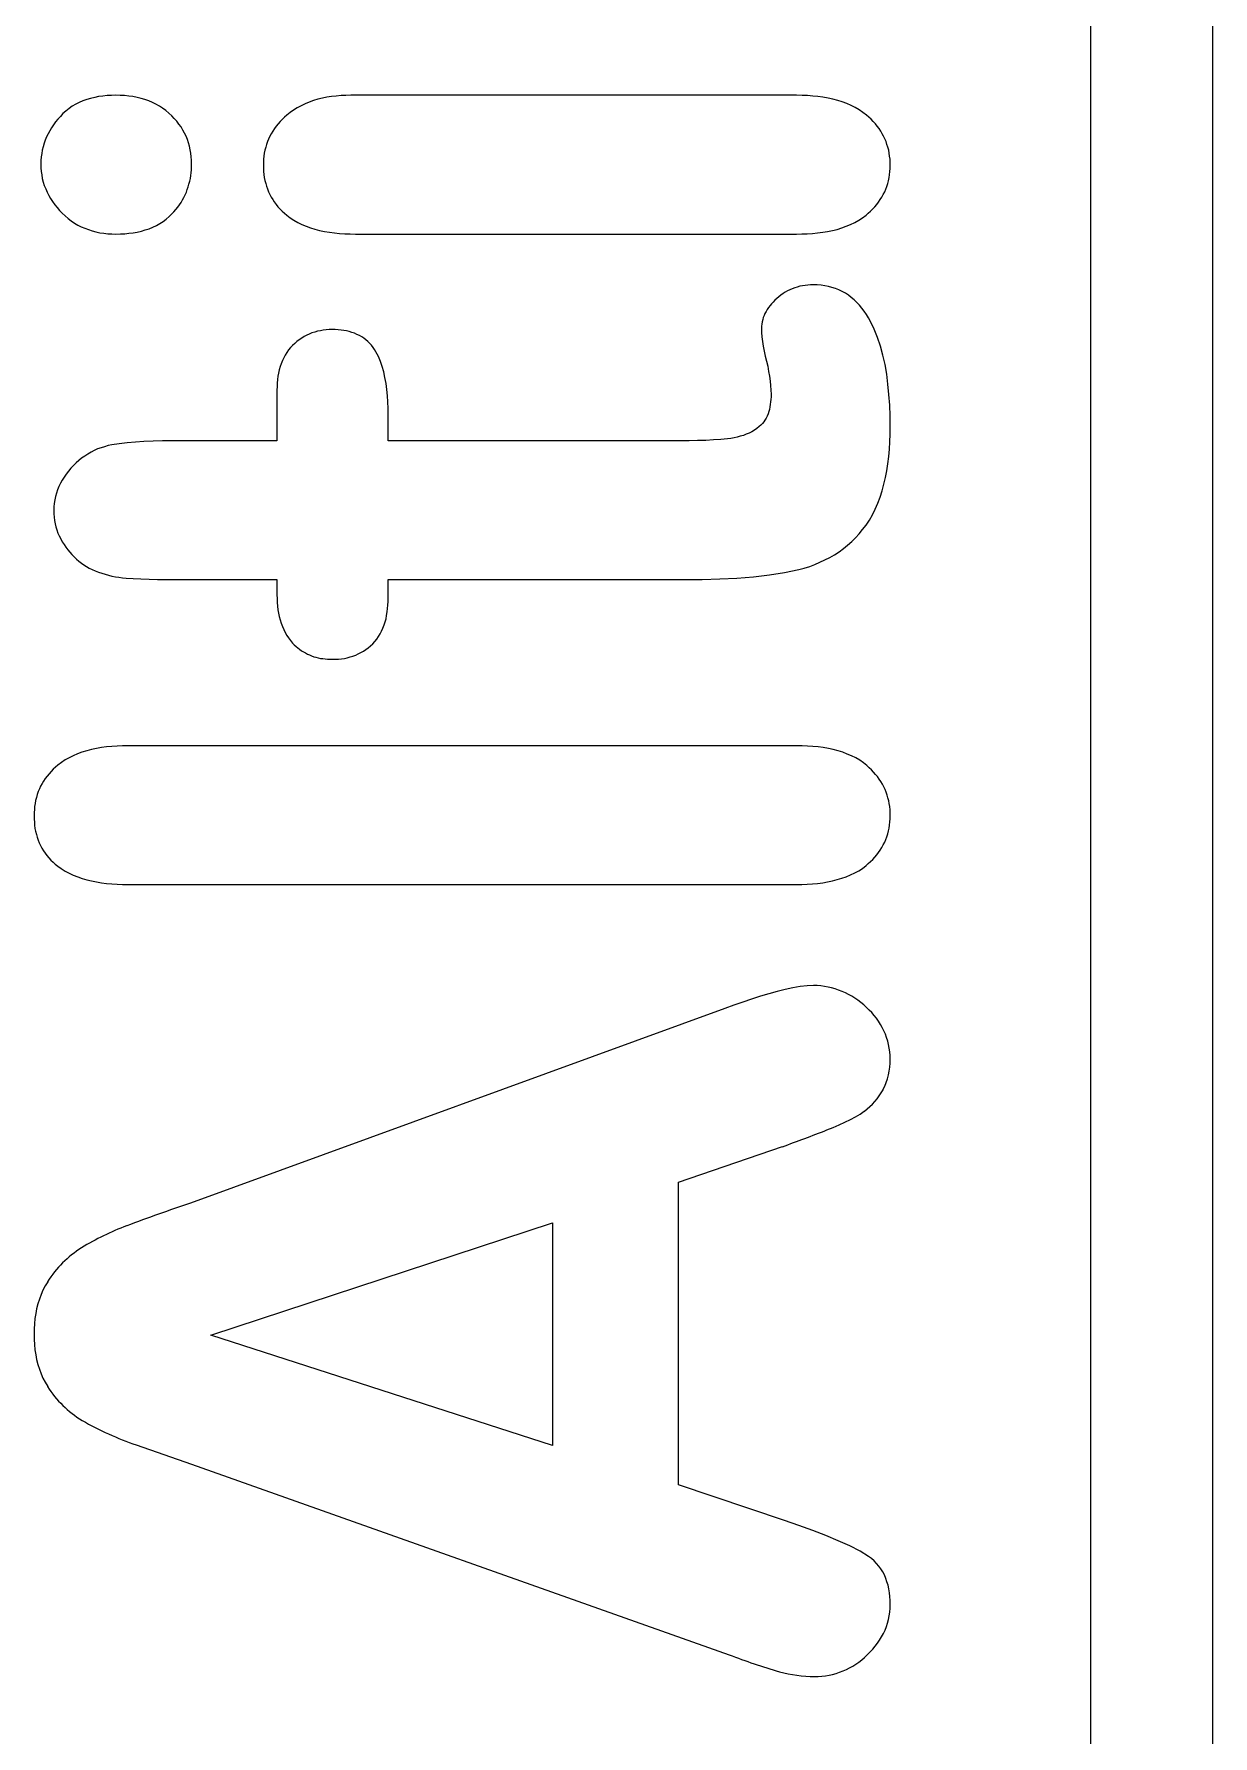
# Model space of a CAD drawing. Extents: x 0 to 226, y 0 to 690.
# Drawn here: x 210.3 to 218, y 519.25 to 530.37 of the extents above; entities that cross this region are included whole.
import ezdxf

# ---------------------------------------------------------------- set-up
doc = ezdxf.new("R2010")
doc.units = 0
doc.layers.add('-15N-THT. THIẾT BỊ ĐÓNG MỞ', color=40, linetype='CONTINUOUS')

# ---------------------------------------------------------------- blocks, each defined once
blk = doc.blocks.new('06 - N - SC VSD ATV630D30~D45N4')
at = {"layer": '-15N-THT. THIẾT BỊ ĐÓNG MỞ'}
for p, q in [((104.19, 303.905), (104.19, 160.841)), ((104.99, -248.35), (104.99, 302.47)), ((97.562, 185.264), (97.54, 185.251)), ((97.585, 185.275), (97.562, 185.264)), ((97.609, 185.286), (97.585, 185.275)), ((97.634, 185.295), (97.609, 185.286)), ((97.659, 185.302), (97.634, 185.295)), ((97.686, 185.309), (97.659, 185.302)), ((97.712, 185.314), (97.686, 185.309)), ((97.74, 185.318), (97.712, 185.314)), ((97.768, 185.321), (97.74, 185.318)), ((97.796, 185.322), (97.768, 185.321)), ((97.825, 185.323), (97.796, 185.322)), ((97.853, 185.322), (97.825, 185.323)), ((97.825, 185.323), (97.825, 185.323)), ((97.881, 185.321), (97.853, 185.322)), ((97.909, 185.318), (97.881, 185.321)), ((97.936, 185.314), (97.909, 185.318)), ((97.963, 185.309), (97.936, 185.314)), ((97.989, 185.302), (97.963, 185.309)), ((98.014, 185.295), (97.989, 185.302)), ((98.039, 185.286), (98.014, 185.295)), ((98.063, 185.276), (98.039, 185.286)), ((98.086, 185.264), (98.063, 185.276)), ((98.109, 185.252), (98.086, 185.264)), ((99.06, 185.267), (99.034, 185.255)), ((99.087, 185.278), (99.06, 185.267)), ((99.115, 185.288), (99.087, 185.278)), ((99.144, 185.297), (99.115, 185.288)), ((99.173, 185.304), (99.144, 185.297)), ((99.203, 185.31), (99.173, 185.304)), ((99.233, 185.314), (99.203, 185.31)), ((99.264, 185.318), (99.233, 185.314)), ((99.295, 185.321), (99.264, 185.318)), ((99.327, 185.322), (99.295, 185.321)), ((99.359, 185.323), (99.327, 185.322)), ((99.359, 185.323), (99.359, 185.323)), ((102.27, 185.323), (99.359, 185.323)), ((102.306, 185.322), (102.27, 185.323)), ((102.27, 185.323), (102.27, 185.323)), ((102.341, 185.321), (102.306, 185.322)), ((102.376, 185.318), (102.341, 185.321)), ((102.41, 185.315), (102.376, 185.318)), ((102.443, 185.31), (102.41, 185.315)), ((102.476, 185.305), (102.443, 185.31)), ((102.508, 185.298), (102.476, 185.305)), ((102.539, 185.289), (102.508, 185.298)), ((102.569, 185.28), (102.539, 185.289)), ((102.599, 185.269), (102.569, 185.28)), ((102.627, 185.257), (102.599, 185.269)), ((97.431, 185.149), (97.418, 185.13)), ((97.446, 185.167), (97.431, 185.149)), ((97.462, 185.185), (97.446, 185.167)), ((97.479, 185.203), (97.462, 185.185)), ((97.462, 185.185), (97.462, 185.185)), ((97.498, 185.22), (97.479, 185.203)), ((97.519, 185.236), (97.498, 185.22)), ((97.54, 185.251), (97.519, 185.236)), ((98.13, 185.238), (98.109, 185.252)), ((98.151, 185.223), (98.13, 185.238)), ((98.171, 185.207), (98.151, 185.223)), ((98.189, 185.189), (98.171, 185.207)), ((98.206, 185.172), (98.189, 185.189)), ((98.189, 185.189), (98.189, 185.189)), ((98.222, 185.154), (98.206, 185.172)), ((98.236, 185.135), (98.222, 185.154)), ((98.897, 185.151), (98.884, 185.136)), ((98.91, 185.165), (98.897, 185.151)), ((98.925, 185.179), (98.91, 185.165)), ((98.94, 185.192), (98.925, 185.179)), ((98.962, 185.21), (98.94, 185.192)), ((98.94, 185.192), (98.94, 185.192)), ((98.985, 185.226), (98.962, 185.21)), ((99.009, 185.241), (98.985, 185.226)), ((99.034, 185.255), (99.009, 185.241)), ((102.654, 185.243), (102.627, 185.257)), ((102.68, 185.228), (102.654, 185.243)), ((102.704, 185.211), (102.68, 185.228)), ((102.727, 185.193), (102.704, 185.211)), ((102.743, 185.18), (102.727, 185.193)), ((102.727, 185.193), (102.727, 185.193)), ((102.757, 185.166), (102.743, 185.18)), ((102.771, 185.151), (102.757, 185.166)), ((102.785, 185.137), (102.771, 185.151)), ((97.372, 185.051), (97.363, 185.03)), ((97.382, 185.071), (97.372, 185.051)), ((97.393, 185.091), (97.382, 185.071)), ((97.405, 185.111), (97.393, 185.091)), ((97.418, 185.13), (97.405, 185.111)), ((98.25, 185.116), (98.236, 185.135)), ((98.262, 185.096), (98.25, 185.116)), ((98.273, 185.076), (98.262, 185.096)), ((98.283, 185.055), (98.273, 185.076)), ((98.292, 185.033), (98.283, 185.055)), ((98.822, 185.037), (98.815, 185.02)), ((98.83, 185.055), (98.822, 185.037)), ((98.839, 185.072), (98.83, 185.055)), ((98.849, 185.089), (98.839, 185.072)), ((98.86, 185.105), (98.849, 185.089)), ((98.871, 185.121), (98.86, 185.105)), ((98.884, 185.136), (98.871, 185.121)), ((102.797, 185.121), (102.785, 185.137)), ((102.809, 185.105), (102.797, 185.121)), ((102.82, 185.089), (102.809, 185.105)), ((102.83, 185.072), (102.82, 185.089)), ((102.839, 185.055), (102.83, 185.072)), ((102.847, 185.038), (102.839, 185.055)), ((102.855, 185.02), (102.847, 185.038)), ((97.34, 184.943), (97.337, 184.92)), ((97.344, 184.965), (97.34, 184.943)), ((97.349, 184.987), (97.344, 184.965)), ((97.356, 185.009), (97.349, 184.987)), ((97.363, 185.03), (97.356, 185.009)), ((98.299, 185.012), (98.292, 185.033)), ((98.305, 184.99), (98.299, 185.012)), ((98.31, 184.967), (98.305, 184.99)), ((98.314, 184.944), (98.31, 184.967)), ((98.317, 184.921), (98.314, 184.944)), ((98.791, 184.925), (98.789, 184.905)), ((98.794, 184.944), (98.791, 184.925)), ((98.798, 184.964), (98.794, 184.944)), ((98.803, 184.983), (98.798, 184.964)), ((98.808, 185.001), (98.803, 184.983)), ((98.815, 185.02), (98.808, 185.001)), ((102.861, 185.001), (102.855, 185.02)), ((102.867, 184.983), (102.861, 185.001)), ((102.872, 184.964), (102.867, 184.983)), ((102.876, 184.944), (102.872, 184.964)), ((102.878, 184.925), (102.876, 184.944)), ((102.881, 184.905), (102.878, 184.925)), ((97.335, 184.897), (97.334, 184.874)), ((97.334, 184.874), (97.334, 184.874)), ((97.334, 184.874), (97.335, 184.85)), ((97.337, 184.92), (97.335, 184.897)), ((97.335, 184.85), (97.337, 184.826)), ((97.337, 184.826), (97.34, 184.803)), ((98.314, 184.798), (98.316, 184.817)), ((98.316, 184.817), (98.318, 184.836)), ((98.319, 184.898), (98.317, 184.921)), ((98.318, 184.836), (98.319, 184.855)), ((98.319, 184.874), (98.319, 184.898)), ((98.319, 184.874), (98.319, 184.874)), ((98.319, 184.855), (98.319, 184.874)), ((98.789, 184.905), (98.788, 184.885)), ((98.788, 184.885), (98.788, 184.865)), ((98.788, 184.865), (98.788, 184.865)), ((98.788, 184.865), (98.788, 184.844)), ((98.788, 184.844), (98.789, 184.824)), ((98.789, 184.824), (98.791, 184.805)), ((102.878, 184.804), (102.88, 184.824)), ((102.88, 184.824), (102.882, 184.844)), ((102.882, 184.885), (102.881, 184.905)), ((102.882, 184.865), (102.882, 184.885)), ((102.882, 184.844), (102.882, 184.865)), ((102.882, 184.865), (102.882, 184.865)), ((97.34, 184.803), (97.344, 184.779)), ((97.344, 184.779), (97.35, 184.756)), ((97.35, 184.756), (97.357, 184.734)), ((97.357, 184.734), (97.366, 184.712)), ((97.366, 184.712), (97.375, 184.69)), ((98.285, 184.689), (98.291, 184.707)), ((98.291, 184.707), (98.297, 184.724)), ((98.297, 184.724), (98.302, 184.742)), ((98.302, 184.742), (98.307, 184.761)), ((98.307, 184.761), (98.311, 184.779)), ((98.311, 184.779), (98.314, 184.798)), ((98.791, 184.805), (98.794, 184.785)), ((98.794, 184.785), (98.798, 184.766)), ((98.798, 184.766), (98.803, 184.747)), ((98.803, 184.747), (98.808, 184.729)), ((98.808, 184.729), (98.815, 184.711)), ((98.815, 184.711), (98.822, 184.693)), ((102.846, 184.692), (102.853, 184.71)), ((102.853, 184.71), (102.86, 184.728)), ((102.86, 184.728), (102.866, 184.746)), ((102.866, 184.746), (102.871, 184.765)), ((102.871, 184.765), (102.875, 184.785)), ((102.875, 184.785), (102.878, 184.804)), ((97.375, 184.69), (97.386, 184.669)), ((97.386, 184.669), (97.398, 184.648)), ((97.398, 184.648), (97.411, 184.628)), ((97.411, 184.628), (97.426, 184.608)), ((97.426, 184.608), (97.441, 184.589)), ((98.217, 184.577), (98.229, 184.592)), ((98.229, 184.592), (98.24, 184.607)), ((98.24, 184.607), (98.25, 184.623)), ((98.25, 184.623), (98.26, 184.639)), ((98.26, 184.639), (98.269, 184.655)), ((98.269, 184.655), (98.277, 184.672)), ((98.277, 184.672), (98.285, 184.689)), ((98.822, 184.693), (98.83, 184.675)), ((98.83, 184.675), (98.839, 184.658)), ((98.839, 184.658), (98.849, 184.642)), ((98.849, 184.642), (98.859, 184.626)), ((98.859, 184.626), (98.871, 184.61)), ((98.871, 184.61), (98.883, 184.595)), ((98.883, 184.595), (98.896, 184.58)), ((102.768, 184.58), (102.782, 184.594)), ((102.782, 184.594), (102.794, 184.609)), ((102.794, 184.609), (102.806, 184.625)), ((102.806, 184.625), (102.817, 184.641)), ((102.817, 184.641), (102.828, 184.657)), ((102.828, 184.657), (102.837, 184.674)), ((102.837, 184.674), (102.846, 184.692)), ((97.441, 184.589), (97.457, 184.571)), ((97.457, 184.571), (97.474, 184.552)), ((97.474, 184.552), (97.474, 184.552)), ((97.474, 184.552), (97.493, 184.535)), ((97.493, 184.535), (97.513, 184.518)), ((97.513, 184.518), (97.533, 184.503)), ((97.533, 184.503), (97.554, 184.488)), ((97.554, 184.488), (97.576, 184.475)), ((98.089, 184.472), (98.111, 184.485)), ((98.111, 184.485), (98.133, 184.499)), ((98.133, 184.499), (98.153, 184.514)), ((98.153, 184.514), (98.173, 184.53)), ((98.173, 184.53), (98.191, 184.548)), ((98.191, 184.548), (98.204, 184.562)), ((98.191, 184.548), (98.191, 184.548)), ((98.204, 184.562), (98.217, 184.577)), ((98.896, 184.58), (98.91, 184.566)), ((98.91, 184.566), (98.925, 184.553)), ((98.925, 184.553), (98.94, 184.54)), ((98.94, 184.54), (98.94, 184.54)), ((98.94, 184.54), (98.963, 184.523)), ((98.963, 184.523), (98.987, 184.507)), ((98.987, 184.507), (99.012, 184.492)), ((99.012, 184.492), (99.039, 184.479)), ((102.623, 184.478), (102.65, 184.491)), ((102.65, 184.491), (102.676, 184.506)), ((102.676, 184.506), (102.7, 184.522)), ((102.7, 184.522), (102.724, 184.539)), ((102.724, 184.539), (102.739, 184.552)), ((102.724, 184.539), (102.724, 184.539)), ((102.739, 184.552), (102.754, 184.566)), ((102.754, 184.566), (102.768, 184.58)), ((97.576, 184.475), (97.598, 184.464)), ((97.598, 184.464), (97.621, 184.454)), ((97.621, 184.454), (97.645, 184.445)), ((97.645, 184.445), (97.67, 184.437)), ((97.67, 184.437), (97.694, 184.43)), ((97.694, 184.43), (97.72, 184.425)), ((97.72, 184.425), (97.746, 184.421)), ((97.746, 184.421), (97.772, 184.418)), ((97.772, 184.418), (97.798, 184.417)), ((97.798, 184.417), (97.825, 184.416)), ((97.825, 184.416), (97.854, 184.417)), ((97.825, 184.416), (97.825, 184.416)), ((97.854, 184.417), (97.882, 184.418)), ((97.882, 184.418), (97.91, 184.421)), ((97.91, 184.421), (97.937, 184.425)), ((97.937, 184.425), (97.964, 184.429)), ((97.964, 184.429), (97.991, 184.435)), ((97.991, 184.435), (98.016, 184.443)), ((98.016, 184.443), (98.041, 184.451)), ((98.041, 184.451), (98.065, 184.461)), ((98.065, 184.461), (98.089, 184.472)), ((99.039, 184.479), (99.067, 184.467)), ((99.067, 184.467), (99.095, 184.457)), ((99.095, 184.457), (99.125, 184.448)), ((99.125, 184.448), (99.155, 184.44)), ((99.155, 184.44), (99.187, 184.433)), ((99.187, 184.433), (99.219, 184.428)), ((99.219, 184.428), (99.252, 184.424)), ((99.252, 184.424), (99.285, 184.42)), ((99.285, 184.42), (99.319, 184.418)), ((99.319, 184.418), (99.354, 184.417)), ((99.354, 184.417), (99.389, 184.416)), ((99.389, 184.416), (99.389, 184.416)), ((99.389, 184.416), (102.27, 184.416)), ((102.27, 184.416), (102.305, 184.417)), ((102.27, 184.416), (102.27, 184.416)), ((102.305, 184.417), (102.34, 184.418)), ((102.34, 184.418), (102.374, 184.42)), ((102.374, 184.42), (102.408, 184.424)), ((102.408, 184.424), (102.441, 184.428)), ((102.441, 184.428), (102.473, 184.433)), ((102.473, 184.433), (102.505, 184.44)), ((102.505, 184.44), (102.536, 184.447)), ((102.536, 184.447), (102.566, 184.456)), ((102.566, 184.456), (102.595, 184.467)), ((102.595, 184.467), (102.623, 184.478)), ((102.196, 184.036), (102.182, 184.027)), ((102.211, 184.045), (102.196, 184.036)), ((102.227, 184.052), (102.211, 184.045)), ((102.242, 184.059), (102.227, 184.052)), ((102.259, 184.065), (102.242, 184.059)), ((102.275, 184.07), (102.259, 184.065)), ((102.292, 184.075), (102.275, 184.07)), ((102.309, 184.078), (102.292, 184.075)), ((102.327, 184.081), (102.309, 184.078)), ((102.345, 184.083), (102.327, 184.081)), ((102.362, 184.084), (102.345, 184.083)), ((102.381, 184.084), (102.362, 184.084)), ((102.406, 184.084), (102.381, 184.084)), ((102.381, 184.084), (102.381, 184.084)), ((102.43, 184.082), (102.406, 184.084)), ((102.454, 184.078), (102.43, 184.082)), ((102.478, 184.074), (102.454, 184.078)), ((102.501, 184.068), (102.478, 184.074)), ((102.524, 184.06), (102.501, 184.068)), ((102.546, 184.051), (102.524, 184.06)), ((102.568, 184.041), (102.546, 184.051)), ((102.589, 184.029), (102.568, 184.041)), ((102.079, 183.924), (102.071, 183.911)), ((102.087, 183.936), (102.079, 183.924)), ((102.097, 183.949), (102.087, 183.936)), ((102.107, 183.961), (102.097, 183.949)), ((102.118, 183.972), (102.107, 183.961)), ((102.129, 183.984), (102.118, 183.972)), ((102.141, 183.995), (102.129, 183.984)), ((102.154, 184.006), (102.141, 183.995)), ((102.141, 183.995), (102.141, 183.995)), ((102.168, 184.017), (102.154, 184.006)), ((102.182, 184.027), (102.168, 184.017)), ((102.609, 184.016), (102.589, 184.029)), ((102.628, 184.002), (102.609, 184.016)), ((102.646, 183.986), (102.628, 184.002)), ((102.664, 183.969), (102.646, 183.986)), ((102.681, 183.951), (102.664, 183.969)), ((102.697, 183.932), (102.681, 183.951)), ((102.712, 183.912), (102.697, 183.932)), ((102.042, 183.814), (102.041, 183.799)), ((102.043, 183.828), (102.042, 183.814)), ((102.045, 183.843), (102.043, 183.828)), ((102.049, 183.857), (102.045, 183.843)), ((102.053, 183.871), (102.049, 183.857)), ((102.058, 183.884), (102.053, 183.871)), ((102.064, 183.898), (102.058, 183.884)), ((102.071, 183.911), (102.064, 183.898)), ((102.727, 183.89), (102.712, 183.912)), ((102.74, 183.868), (102.727, 183.89)), ((102.753, 183.845), (102.74, 183.868)), ((102.778, 183.795), (102.753, 183.845)), ((102.753, 183.845), (102.753, 183.845)), ((98.993, 183.702), (98.979, 183.689)), ((99.007, 183.714), (98.993, 183.702)), ((99.022, 183.726), (99.007, 183.714)), ((99.038, 183.736), (99.022, 183.726)), ((99.054, 183.746), (99.038, 183.736)), ((99.071, 183.755), (99.054, 183.746)), ((99.088, 183.763), (99.071, 183.755)), ((99.105, 183.77), (99.088, 183.763)), ((99.123, 183.776), (99.105, 183.77)), ((99.142, 183.781), (99.123, 183.776)), ((99.16, 183.785), (99.142, 183.781)), ((99.179, 183.788), (99.16, 183.785)), ((99.198, 183.79), (99.179, 183.788)), ((99.218, 183.792), (99.198, 183.79)), ((99.238, 183.792), (99.218, 183.792)), ((99.257, 183.792), (99.238, 183.792)), ((99.238, 183.792), (99.238, 183.792)), ((99.276, 183.791), (99.257, 183.792)), ((99.295, 183.789), (99.276, 183.791)), ((99.313, 183.786), (99.295, 183.789)), ((99.331, 183.783), (99.313, 183.786)), ((99.349, 183.779), (99.331, 183.783)), ((99.366, 183.774), (99.349, 183.779)), ((99.383, 183.768), (99.366, 183.774)), ((99.399, 183.761), (99.383, 183.768)), ((99.415, 183.754), (99.399, 183.761)), ((99.43, 183.745), (99.415, 183.754)), ((99.444, 183.736), (99.43, 183.745)), ((99.458, 183.726), (99.444, 183.736)), ((99.471, 183.714), (99.458, 183.726)), ((99.483, 183.702), (99.471, 183.714)), ((99.494, 183.69), (99.483, 183.702)), ((102.041, 183.799), (102.041, 183.799)), ((102.041, 183.799), (102.042, 183.772)), ((102.042, 183.772), (102.044, 183.744)), ((102.044, 183.744), (102.048, 183.714)), ((102.048, 183.714), (102.053, 183.684)), ((102.799, 183.741), (102.778, 183.795)), ((102.818, 183.684), (102.799, 183.741)), ((98.921, 183.608), (98.912, 183.589)), ((98.931, 183.626), (98.921, 183.608)), ((98.942, 183.643), (98.931, 183.626)), ((98.953, 183.659), (98.942, 183.643)), ((98.966, 183.675), (98.953, 183.659)), ((98.979, 183.689), (98.966, 183.675)), ((98.979, 183.689), (98.979, 183.689)), ((99.505, 183.676), (99.494, 183.69)), ((99.514, 183.662), (99.505, 183.676)), ((99.523, 183.647), (99.514, 183.662)), ((99.539, 183.616), (99.523, 183.647)), ((99.523, 183.647), (99.523, 183.647)), ((99.552, 183.584), (99.539, 183.616)), ((102.053, 183.684), (102.059, 183.652)), ((102.059, 183.652), (102.066, 183.619)), ((102.066, 183.619), (102.074, 183.586)), ((102.834, 183.625), (102.818, 183.684)), ((102.848, 183.564), (102.834, 183.625)), ((98.883, 183.487), (98.88, 183.465)), ((98.887, 183.508), (98.883, 183.487)), ((98.892, 183.529), (98.887, 183.508)), ((98.898, 183.55), (98.892, 183.529)), ((98.904, 183.569), (98.898, 183.55)), ((98.912, 183.589), (98.904, 183.569)), ((99.564, 183.55), (99.552, 183.584)), ((99.574, 183.515), (99.564, 183.55)), ((99.582, 183.478), (99.574, 183.515)), ((102.074, 183.586), (102.074, 183.586)), ((102.074, 183.586), (102.082, 183.552)), ((102.082, 183.552), (102.088, 183.519)), ((102.088, 183.519), (102.094, 183.487)), ((102.094, 183.487), (102.098, 183.456)), ((102.859, 183.5), (102.848, 183.564)), ((102.867, 183.435), (102.859, 183.5)), ((98.877, 183.42), (98.876, 183.397)), ((98.876, 183.397), (98.876, 183.397)), ((98.876, 183.397), (98.876, 183.065)), ((98.878, 183.442), (98.877, 183.42)), ((98.88, 183.465), (98.878, 183.442)), ((99.589, 183.44), (99.582, 183.478)), ((99.594, 183.4), (99.589, 183.44)), ((99.598, 183.36), (99.594, 183.4)), ((102.098, 183.456), (102.101, 183.426)), ((102.101, 183.426), (102.103, 183.397)), ((102.103, 183.397), (102.104, 183.371)), ((102.104, 183.371), (102.104, 183.371)), ((102.104, 183.371), (102.104, 183.353)), ((102.874, 183.368), (102.867, 183.435)), ((102.879, 183.299), (102.874, 183.368)), ((99.601, 183.319), (99.598, 183.36)), ((99.602, 183.277), (99.601, 183.319)), ((99.603, 183.234), (99.602, 183.277)), ((102.093, 183.271), (102.089, 183.256)), ((102.096, 183.287), (102.093, 183.271)), ((102.099, 183.303), (102.096, 183.287)), ((102.101, 183.319), (102.099, 183.303)), ((102.103, 183.336), (102.101, 183.319)), ((102.104, 183.353), (102.103, 183.336)), ((102.881, 183.229), (102.879, 183.299)), ((99.603, 183.065), (99.603, 183.234)), ((99.603, 183.234), (99.603, 183.234)), ((102.011, 183.146), (101.995, 183.135)), ((102.026, 183.158), (102.011, 183.146)), ((102.037, 183.168), (102.026, 183.158)), ((102.026, 183.158), (102.026, 183.158)), ((102.047, 183.178), (102.037, 183.168)), ((102.056, 183.189), (102.047, 183.178)), ((102.064, 183.201), (102.056, 183.189)), ((102.072, 183.214), (102.064, 183.201)), ((102.078, 183.227), (102.072, 183.214)), ((102.084, 183.241), (102.078, 183.227)), ((102.089, 183.256), (102.084, 183.241)), ((102.882, 183.158), (102.881, 183.229)), ((102.882, 183.108), (102.882, 183.158)), ((102.882, 183.158), (102.882, 183.158)), ((97.799, 183.039), (97.775, 183.034)), ((97.847, 183.046), (97.799, 183.039)), ((97.799, 183.039), (97.799, 183.039)), ((97.898, 183.052), (97.847, 183.046)), ((97.952, 183.057), (97.898, 183.052)), ((98.008, 183.061), (97.952, 183.057)), ((98.067, 183.063), (98.008, 183.061)), ((98.128, 183.065), (98.067, 183.063)), ((98.19, 183.065), (98.128, 183.065)), ((98.876, 183.065), (98.19, 183.065)), ((98.19, 183.065), (98.19, 183.065)), ((98.876, 183.065), (98.876, 183.065)), ((101.455, 183.065), (99.603, 183.065)), ((99.603, 183.065), (99.603, 183.065)), ((101.513, 183.065), (101.455, 183.065)), ((101.455, 183.065), (101.455, 183.065)), ((101.569, 183.066), (101.513, 183.065)), ((101.624, 183.067), (101.569, 183.066)), ((101.677, 183.068), (101.624, 183.067)), ((101.728, 183.071), (101.677, 183.068)), ((101.776, 183.074), (101.728, 183.071)), ((101.82, 183.078), (101.776, 183.074)), ((101.841, 183.081), (101.82, 183.078)), ((101.82, 183.078), (101.82, 183.078)), ((101.862, 183.085), (101.841, 183.081)), ((101.883, 183.089), (101.862, 183.085)), ((101.903, 183.095), (101.883, 183.089)), ((101.923, 183.101), (101.903, 183.095)), ((101.942, 183.108), (101.923, 183.101)), ((101.96, 183.116), (101.942, 183.108)), ((101.978, 183.125), (101.96, 183.116)), ((101.995, 183.135), (101.978, 183.125)), ((102.877, 183.011), (102.88, 183.059)), ((102.88, 183.059), (102.882, 183.108)), ((97.583, 182.937), (97.564, 182.921)), ((97.601, 182.952), (97.583, 182.937)), ((97.621, 182.966), (97.601, 182.952)), ((97.641, 182.979), (97.621, 182.966)), ((97.662, 182.991), (97.641, 182.979)), ((97.683, 183.002), (97.662, 182.991)), ((97.705, 183.012), (97.683, 183.002)), ((97.728, 183.02), (97.705, 183.012)), ((97.751, 183.027), (97.728, 183.02)), ((97.775, 183.034), (97.751, 183.027)), ((102.867, 182.916), (102.873, 182.963)), ((102.873, 182.963), (102.877, 183.011)), ((97.486, 182.828), (97.473, 182.808)), ((97.499, 182.848), (97.486, 182.828)), ((97.514, 182.867), (97.499, 182.848)), ((97.53, 182.886), (97.514, 182.867)), ((97.547, 182.904), (97.53, 182.886)), ((97.564, 182.921), (97.547, 182.904)), ((97.564, 182.921), (97.564, 182.921)), ((102.841, 182.781), (102.851, 182.825)), ((102.851, 182.825), (102.86, 182.87)), ((102.86, 182.87), (102.867, 182.916)), ((97.43, 182.701), (97.425, 182.679)), ((97.436, 182.724), (97.43, 182.701)), ((97.443, 182.745), (97.436, 182.724)), ((97.452, 182.767), (97.443, 182.745)), ((97.462, 182.788), (97.452, 182.767)), ((97.473, 182.808), (97.462, 182.788)), ((102.816, 182.697), (102.829, 182.739)), ((102.829, 182.739), (102.841, 182.781)), ((97.42, 182.633), (97.419, 182.61)), ((97.419, 182.61), (97.419, 182.61)), ((97.419, 182.61), (97.42, 182.588)), ((97.422, 182.656), (97.42, 182.633)), ((97.425, 182.679), (97.422, 182.656)), ((102.766, 182.582), (102.784, 182.619)), ((102.784, 182.619), (102.801, 182.658)), ((102.801, 182.658), (102.816, 182.697)), ((97.42, 182.588), (97.421, 182.567)), ((97.421, 182.567), (97.424, 182.545)), ((97.424, 182.545), (97.428, 182.524)), ((97.428, 182.524), (97.433, 182.504)), ((97.433, 182.504), (97.439, 182.483)), ((97.439, 182.483), (97.446, 182.463)), ((102.68, 182.458), (102.702, 182.485)), ((102.702, 182.485), (102.724, 182.514)), ((102.724, 182.514), (102.746, 182.547)), ((102.724, 182.514), (102.724, 182.514)), ((102.746, 182.547), (102.766, 182.582)), ((97.446, 182.463), (97.454, 182.444)), ((97.454, 182.444), (97.464, 182.425)), ((97.464, 182.425), (97.474, 182.406)), ((97.474, 182.406), (97.486, 182.388)), ((97.486, 182.388), (97.486, 182.388)), ((97.486, 182.388), (97.498, 182.37)), ((97.498, 182.37), (97.51, 182.354)), ((102.577, 182.361), (102.604, 182.383)), ((102.604, 182.383), (102.631, 182.407)), ((102.631, 182.407), (102.656, 182.432)), ((102.656, 182.432), (102.68, 182.458)), ((97.51, 182.354), (97.524, 182.337)), ((97.524, 182.337), (97.537, 182.322)), ((97.537, 182.322), (97.552, 182.307)), ((97.552, 182.307), (97.567, 182.293)), ((97.567, 182.293), (97.583, 182.279)), ((97.583, 182.279), (97.599, 182.267)), ((97.599, 182.267), (97.616, 182.255)), ((102.356, 182.245), (102.39, 182.258)), ((102.39, 182.258), (102.423, 182.272)), ((102.423, 182.272), (102.456, 182.287)), ((102.456, 182.287), (102.488, 182.303)), ((102.488, 182.303), (102.519, 182.321)), ((102.519, 182.321), (102.548, 182.34)), ((102.548, 182.34), (102.577, 182.361)), ((97.616, 182.255), (97.633, 182.244)), ((97.633, 182.244), (97.651, 182.234)), ((97.651, 182.234), (97.651, 182.234)), ((97.651, 182.234), (97.67, 182.224)), ((97.67, 182.224), (97.69, 182.215)), ((97.69, 182.215), (97.711, 182.207)), ((97.711, 182.207), (97.732, 182.2)), ((97.732, 182.2), (97.754, 182.193)), ((97.754, 182.193), (97.776, 182.187)), ((97.776, 182.187), (97.798, 182.182)), ((97.798, 182.182), (97.821, 182.177)), ((97.821, 182.177), (97.844, 182.174)), ((97.844, 182.174), (97.868, 182.171)), ((97.868, 182.171), (97.891, 182.169)), ((97.891, 182.169), (97.891, 182.169)), ((97.891, 182.169), (97.938, 182.166)), ((97.938, 182.166), (97.988, 182.163)), ((97.988, 182.163), (98.041, 182.162)), ((98.041, 182.162), (98.096, 182.16)), ((98.096, 182.16), (98.153, 182.159)), ((98.153, 182.159), (98.211, 182.159)), ((98.211, 182.159), (98.271, 182.159)), ((98.271, 182.159), (98.271, 182.159)), ((98.271, 182.159), (98.876, 182.159)), ((98.876, 182.159), (98.876, 182.159)), ((98.876, 182.159), (98.876, 182.059)), ((99.603, 182.039), (99.603, 182.159)), ((99.603, 182.159), (99.603, 182.159)), ((99.603, 182.159), (101.536, 182.159)), ((101.536, 182.159), (101.654, 182.16)), ((101.536, 182.159), (101.536, 182.159)), ((101.654, 182.16), (101.769, 182.163)), ((101.769, 182.163), (101.881, 182.169)), ((101.881, 182.169), (101.989, 182.177)), ((101.989, 182.177), (102.093, 182.189)), ((102.093, 182.189), (102.192, 182.205)), ((102.192, 182.205), (102.285, 182.225)), ((102.285, 182.225), (102.321, 182.234)), ((102.285, 182.225), (102.285, 182.225)), ((102.321, 182.234), (102.356, 182.245)), ((98.876, 182.059), (98.876, 182.059)), ((98.876, 182.059), (98.877, 182.034)), ((98.877, 182.034), (98.878, 182.01)), ((99.603, 182.016), (99.603, 182.039)), ((99.603, 182.039), (99.603, 182.039)), ((98.878, 182.01), (98.88, 181.986)), ((98.88, 181.986), (98.883, 181.962)), ((98.883, 181.962), (98.887, 181.939)), ((98.887, 181.939), (98.892, 181.917)), ((99.589, 181.903), (99.593, 181.925)), ((99.593, 181.925), (99.597, 181.947)), ((99.597, 181.947), (99.599, 181.969)), ((99.599, 181.969), (99.601, 181.992)), ((99.601, 181.992), (99.603, 182.016)), ((98.892, 181.917), (98.897, 181.895)), ((98.897, 181.895), (98.904, 181.873)), ((98.904, 181.873), (98.912, 181.852)), ((98.912, 181.852), (98.921, 181.832)), ((98.921, 181.832), (98.93, 181.813)), ((98.93, 181.813), (98.941, 181.794)), ((99.551, 181.804), (99.56, 181.822)), ((99.56, 181.822), (99.569, 181.842)), ((99.569, 181.842), (99.577, 181.862)), ((99.577, 181.862), (99.583, 181.882)), ((99.583, 181.882), (99.589, 181.903)), ((98.941, 181.794), (98.953, 181.777)), ((98.953, 181.777), (98.966, 181.76)), ((98.966, 181.76), (98.979, 181.744)), ((98.979, 181.744), (98.979, 181.744)), ((98.979, 181.744), (98.99, 181.733)), ((98.99, 181.733), (99.001, 181.722)), ((99.001, 181.722), (99.012, 181.712)), ((99.012, 181.712), (99.024, 181.703)), ((99.024, 181.703), (99.037, 181.694)), ((99.442, 181.691), (99.458, 181.702)), ((99.458, 181.702), (99.473, 181.713)), ((99.473, 181.713), (99.488, 181.726)), ((99.488, 181.726), (99.502, 181.739)), ((99.502, 181.739), (99.515, 181.754)), ((99.502, 181.739), (99.502, 181.739)), ((99.515, 181.754), (99.528, 181.769)), ((99.528, 181.769), (99.54, 181.786)), ((99.54, 181.786), (99.551, 181.804)), ((99.037, 181.694), (99.049, 181.686)), ((99.049, 181.686), (99.062, 181.679)), ((99.062, 181.679), (99.076, 181.672)), ((99.076, 181.672), (99.089, 181.666)), ((99.089, 181.666), (99.103, 181.66)), ((99.103, 181.66), (99.117, 181.655)), ((99.117, 181.655), (99.131, 181.651)), ((99.131, 181.651), (99.146, 181.647)), ((99.146, 181.647), (99.161, 181.644)), ((99.161, 181.644), (99.176, 181.642)), ((99.176, 181.642), (99.191, 181.64)), ((99.191, 181.64), (99.207, 181.639)), ((99.207, 181.639), (99.222, 181.638)), ((99.222, 181.638), (99.238, 181.638)), ((99.238, 181.638), (99.238, 181.638)), ((99.238, 181.638), (99.258, 181.638)), ((99.258, 181.638), (99.278, 181.639)), ((99.278, 181.639), (99.298, 181.641)), ((99.298, 181.641), (99.317, 181.644)), ((99.317, 181.644), (99.336, 181.648)), ((99.336, 181.648), (99.355, 181.653)), ((99.355, 181.653), (99.373, 181.659)), ((99.373, 181.659), (99.391, 181.665)), ((99.391, 181.665), (99.408, 181.673)), ((99.408, 181.673), (99.425, 181.682)), ((99.425, 181.682), (99.442, 181.691)), ((97.634, 181.04), (97.603, 181.031)), ((97.665, 181.048), (97.634, 181.04)), ((97.697, 181.055), (97.665, 181.048)), ((97.73, 181.061), (97.697, 181.055)), ((97.763, 181.066), (97.73, 181.061)), ((97.797, 181.069), (97.763, 181.066)), ((97.832, 181.071), (97.797, 181.069)), ((97.867, 181.073), (97.832, 181.071)), ((97.902, 181.073), (97.867, 181.073)), ((102.27, 181.073), (97.902, 181.073)), ((97.902, 181.073), (97.902, 181.073)), ((102.306, 181.073), (102.27, 181.073)), ((102.27, 181.073), (102.27, 181.073)), ((102.342, 181.071), (102.306, 181.073)), ((102.377, 181.069), (102.342, 181.071)), ((102.411, 181.065), (102.377, 181.069)), ((102.445, 181.061), (102.411, 181.065)), ((102.478, 181.055), (102.445, 181.061)), ((102.51, 181.048), (102.478, 181.055)), ((102.542, 181.04), (102.51, 181.048)), ((102.572, 181.03), (102.542, 181.04)), ((97.43, 180.933), (97.415, 180.919)), ((97.446, 180.946), (97.43, 180.933)), ((97.469, 180.964), (97.446, 180.946)), ((97.446, 180.946), (97.446, 180.946)), ((97.493, 180.98), (97.469, 180.964)), ((97.519, 180.995), (97.493, 180.98)), ((97.546, 181.008), (97.519, 180.995)), ((97.574, 181.02), (97.546, 181.008)), ((97.603, 181.031), (97.574, 181.02)), ((102.601, 181.019), (102.572, 181.03)), ((102.63, 181.007), (102.601, 181.019)), ((102.657, 180.993), (102.63, 181.007)), ((102.683, 180.978), (102.657, 180.993)), ((102.707, 180.961), (102.683, 180.978)), ((102.73, 180.943), (102.707, 180.961)), ((102.745, 180.929), (102.73, 180.943)), ((102.73, 180.943), (102.73, 180.943)), ((102.76, 180.916), (102.745, 180.929)), ((97.342, 180.826), (97.333, 180.808)), ((97.352, 180.842), (97.342, 180.826)), ((97.363, 180.859), (97.352, 180.842)), ((97.375, 180.875), (97.363, 180.859)), ((97.388, 180.89), (97.375, 180.875)), ((97.401, 180.905), (97.388, 180.89)), ((97.415, 180.919), (97.401, 180.905)), ((102.773, 180.901), (102.76, 180.916)), ((102.786, 180.886), (102.773, 180.901)), ((102.799, 180.871), (102.786, 180.886)), ((102.81, 180.855), (102.799, 180.871)), ((102.821, 180.839), (102.81, 180.855)), ((102.831, 180.822), (102.821, 180.839)), ((102.84, 180.805), (102.831, 180.822)), ((97.3, 180.716), (97.297, 180.696)), ((97.305, 180.735), (97.3, 180.716)), ((97.311, 180.754), (97.305, 180.735)), ((97.317, 180.773), (97.311, 180.754)), ((97.325, 180.791), (97.317, 180.773)), ((97.333, 180.808), (97.325, 180.791)), ((102.848, 180.788), (102.84, 180.805)), ((102.855, 180.77), (102.848, 180.788)), ((102.862, 180.751), (102.855, 180.77)), ((102.867, 180.733), (102.862, 180.751)), ((102.872, 180.714), (102.867, 180.733)), ((102.876, 180.695), (102.872, 180.714)), ((97.292, 180.656), (97.29, 180.636)), ((97.29, 180.636), (97.29, 180.615)), ((97.29, 180.615), (97.29, 180.615)), ((97.29, 180.615), (97.29, 180.594)), ((97.29, 180.594), (97.292, 180.574)), ((97.294, 180.676), (97.292, 180.656)), ((97.297, 180.696), (97.294, 180.676)), ((102.879, 180.675), (102.876, 180.695)), ((102.881, 180.655), (102.879, 180.675)), ((102.88, 180.575), (102.882, 180.595)), ((102.882, 180.635), (102.881, 180.655)), ((102.882, 180.615), (102.882, 180.635)), ((102.882, 180.595), (102.882, 180.615)), ((102.882, 180.615), (102.882, 180.615)), ((97.292, 180.574), (97.294, 180.553)), ((97.294, 180.553), (97.296, 180.533)), ((97.296, 180.533), (97.3, 180.514)), ((97.3, 180.514), (97.305, 180.494)), ((97.305, 180.494), (97.31, 180.476)), ((102.853, 180.46), (102.86, 180.478)), ((102.86, 180.478), (102.866, 180.497)), ((102.866, 180.497), (102.871, 180.516)), ((102.871, 180.516), (102.875, 180.535)), ((102.875, 180.535), (102.878, 180.555)), ((102.878, 180.555), (102.88, 180.575)), ((97.31, 180.476), (97.317, 180.457)), ((97.317, 180.457), (97.324, 180.439)), ((97.324, 180.439), (97.332, 180.421)), ((97.332, 180.421), (97.341, 180.404)), ((97.341, 180.404), (97.351, 180.387)), ((97.351, 180.387), (97.362, 180.371)), ((97.362, 180.371), (97.374, 180.356)), ((102.794, 180.36), (102.806, 180.375)), ((102.806, 180.375), (102.817, 180.391)), ((102.817, 180.391), (102.828, 180.408)), ((102.828, 180.408), (102.837, 180.425)), ((102.837, 180.425), (102.846, 180.442)), ((102.846, 180.442), (102.853, 180.46)), ((97.374, 180.356), (97.387, 180.341)), ((97.387, 180.341), (97.4, 180.326)), ((97.4, 180.326), (97.414, 180.312)), ((97.414, 180.312), (97.429, 180.299)), ((97.429, 180.299), (97.445, 180.286)), ((97.445, 180.286), (97.445, 180.286)), ((97.445, 180.286), (97.468, 180.27)), ((97.468, 180.27), (97.493, 180.254)), ((97.493, 180.254), (97.519, 180.24)), ((102.65, 180.242), (102.676, 180.256)), ((102.676, 180.256), (102.7, 180.272)), ((102.7, 180.272), (102.724, 180.29)), ((102.724, 180.29), (102.739, 180.303)), ((102.724, 180.29), (102.724, 180.29)), ((102.739, 180.303), (102.754, 180.316)), ((102.754, 180.316), (102.768, 180.33)), ((102.768, 180.33), (102.782, 180.345)), ((102.782, 180.345), (102.794, 180.36)), ((97.519, 180.24), (97.546, 180.228)), ((97.546, 180.228), (97.575, 180.216)), ((97.575, 180.216), (97.604, 180.206)), ((97.604, 180.206), (97.635, 180.197)), ((97.635, 180.197), (97.666, 180.19)), ((97.666, 180.19), (97.698, 180.184)), ((97.698, 180.184), (97.731, 180.178)), ((97.731, 180.178), (97.764, 180.174)), ((97.764, 180.174), (97.798, 180.171)), ((97.798, 180.171), (97.832, 180.169)), ((97.832, 180.169), (97.867, 180.167)), ((97.867, 180.167), (97.902, 180.167)), ((97.902, 180.167), (97.902, 180.167)), ((97.902, 180.167), (102.27, 180.167)), ((102.27, 180.167), (102.27, 180.167)), ((102.27, 180.167), (102.305, 180.167)), ((102.305, 180.167), (102.34, 180.169)), ((102.34, 180.169), (102.374, 180.171)), ((102.374, 180.171), (102.408, 180.174)), ((102.408, 180.174), (102.441, 180.178)), ((102.441, 180.178), (102.473, 180.184)), ((102.473, 180.184), (102.505, 180.19)), ((102.505, 180.19), (102.536, 180.198)), ((102.536, 180.198), (102.566, 180.207)), ((102.566, 180.207), (102.595, 180.217)), ((102.595, 180.217), (102.623, 180.229)), ((102.623, 180.229), (102.65, 180.242)), ((102.196, 179.48), (102.143, 179.467)), ((102.246, 179.491), (102.196, 179.48)), ((102.294, 179.499), (102.246, 179.491)), ((102.339, 179.504), (102.294, 179.499)), ((102.381, 179.506), (102.339, 179.504)), ((102.381, 179.506), (102.381, 179.506)), ((101.861, 179.378), (101.801, 179.357)), ((101.919, 179.398), (101.861, 179.378)), ((101.977, 179.418), (101.919, 179.398)), ((102.034, 179.436), (101.977, 179.418)), ((102.089, 179.452), (102.034, 179.436)), ((102.143, 179.467), (102.089, 179.452)), ((101.801, 179.357), (98.312, 178.085)), ((101.801, 179.357), (101.801, 179.357)), ((102.726, 179.363), (102.726, 179.363)), ((102.882, 179.025), (102.882, 179.025)), ((102.835, 178.825), (102.835, 178.825)), ((102.509, 178.579), (102.548, 178.596)), ((102.548, 178.596), (102.586, 178.613)), ((102.586, 178.613), (102.622, 178.63)), ((102.622, 178.63), (102.655, 178.648)), ((102.655, 178.648), (102.686, 178.666)), ((102.686, 178.666), (102.713, 178.685)), ((102.713, 178.685), (102.713, 178.685)), ((102.469, 178.563), (102.509, 178.579)), ((102.469, 178.563), (102.469, 178.563)), ((101.499, 178.221), (102.178, 178.454)), ((102.178, 178.454), (102.178, 178.454)), ((101.499, 176.243), (101.499, 178.221)), ((101.499, 178.221), (101.499, 178.221)), ((98.312, 178.085), (98.312, 178.085)), ((97.895, 177.936), (97.895, 177.936)), ((98.445, 177.222), (100.676, 177.956)), ((100.676, 177.956), (100.676, 176.502)), ((100.676, 177.956), (100.676, 177.956)), ((97.6, 177.792), (97.6, 177.792)), ((97.336, 177.487), (97.325, 177.457)), ((97.348, 177.516), (97.336, 177.487)), ((97.363, 177.544), (97.348, 177.516)), ((97.379, 177.571), (97.363, 177.544)), ((97.379, 177.571), (97.379, 177.571)), ((97.301, 177.363), (97.296, 177.33)), ((97.307, 177.395), (97.301, 177.363)), ((97.315, 177.427), (97.307, 177.395)), ((97.325, 177.457), (97.315, 177.427)), ((97.291, 177.263), (97.29, 177.229)), ((97.293, 177.297), (97.291, 177.263)), ((97.296, 177.33), (97.293, 177.297)), ((97.29, 177.229), (97.29, 177.229)), ((97.29, 177.229), (97.291, 177.194)), ((97.291, 177.194), (97.293, 177.16)), ((97.293, 177.16), (97.296, 177.127)), ((100.676, 176.502), (98.445, 177.222)), ((98.445, 177.222), (98.445, 177.222)), ((97.296, 177.127), (97.301, 177.094)), ((97.301, 177.094), (97.307, 177.062)), ((97.307, 177.062), (97.315, 177.031)), ((97.315, 177.031), (97.325, 177)), ((97.325, 177), (97.336, 176.97)), ((97.336, 176.97), (97.348, 176.942)), ((97.348, 176.942), (97.363, 176.914)), ((97.363, 176.914), (97.379, 176.887)), ((97.379, 176.887), (97.379, 176.887)), ((97.604, 176.665), (97.604, 176.665)), ((97.958, 176.505), (97.958, 176.505)), ((97.958, 176.505), (98.319, 176.379)), ((100.676, 176.502), (100.676, 176.502)), ((98.319, 176.379), (98.319, 176.379)), ((98.319, 176.379), (101.831, 175.134)), ((102.192, 176.01), (101.499, 176.243)), ((101.499, 176.243), (101.499, 176.243)), ((102.286, 175.978), (102.192, 176.01)), ((102.192, 176.01), (102.192, 176.01)), ((102.376, 175.946), (102.286, 175.978)), ((102.462, 175.913), (102.376, 175.946)), ((102.543, 175.879), (102.462, 175.913)), ((102.618, 175.845), (102.543, 175.879)), ((102.685, 175.81), (102.618, 175.845)), ((102.74, 175.776), (102.685, 175.81)), ((102.759, 175.762), (102.74, 175.776)), ((102.74, 175.776), (102.74, 175.776)), ((102.777, 175.747), (102.759, 175.762)), ((102.793, 175.731), (102.777, 175.747)), ((102.808, 175.713), (102.793, 175.731)), ((102.821, 175.695), (102.808, 175.713)), ((102.834, 175.675), (102.821, 175.695)), ((102.844, 175.655), (102.834, 175.675)), ((102.854, 175.633), (102.844, 175.655)), ((102.861, 175.611), (102.854, 175.633)), ((102.868, 175.588), (102.861, 175.611)), ((102.873, 175.564), (102.868, 175.588)), ((102.877, 175.539), (102.873, 175.564)), ((102.88, 175.514), (102.877, 175.539)), ((102.882, 175.489), (102.88, 175.514)), ((102.882, 175.463), (102.882, 175.489)), ((102.865, 175.341), (102.871, 175.364)), ((102.871, 175.364), (102.876, 175.388)), ((102.876, 175.388), (102.879, 175.413)), ((102.879, 175.413), (102.882, 175.438)), ((102.882, 175.438), (102.882, 175.463)), ((102.882, 175.463), (102.882, 175.463)), ((102.813, 175.23), (102.826, 175.251)), ((102.826, 175.251), (102.838, 175.273)), ((102.838, 175.273), (102.848, 175.295)), ((102.848, 175.295), (102.857, 175.318)), ((102.857, 175.318), (102.865, 175.341)), ((102.732, 175.133), (102.75, 175.151)), ((102.75, 175.151), (102.768, 175.17)), ((102.768, 175.17), (102.784, 175.189)), ((102.784, 175.189), (102.799, 175.209)), ((102.799, 175.209), (102.813, 175.23)), ((101.831, 175.134), (101.831, 175.134)), ((102.732, 175.133), (102.732, 175.133)), ((102.159, 175.023), (102.159, 175.023)), ((102.388, 174.991), (102.388, 174.991))]:
    blk.add_line(p, q, dxfattribs=at)
for centre, radius, start, end in [((102.372, 178.998), 0.509, 45.857, 89.0441), ((102.434, 179.023), 0.448, 0.2606, 49.2778), ((102.465, 179.018), 0.417, 332.4619, 0.9005), ((102.465, 179.024), 0.42, 306.3061, 331.8067), ((98.941, 187.505), 9.613, 289.6759, 291.5315), ((102.555, 165.59), 13.196, 108.7567, 110.6793), ((98.501, 176.318), 1.728, 110.5436, 121.423), ((97.97, 177.2), 0.698, 121.9893, 147.9405), ((97.951, 177.244), 0.675, 211.9486, 239.0542), ((98.598, 178.389), 1.99, 240.0383, 251.2311), ((103.217, 178.703), 3.829, 248.7699, 253.9508), ((102.388, 175.478), 0.487, 269.9446, 314.91), ((102.392, 175.852), 0.861, 254.2915, 269.7347)]:
    blk.add_arc(centre, radius, start, end, dxfattribs=at)

msp = doc.modelspace()

# ---------------------------------------------------------------- block references
msp.add_blockref('06 - N - SC VSD ATV630D30~D45N4', (113.005, 344.65))

doc.saveas('drawing.dxf')
